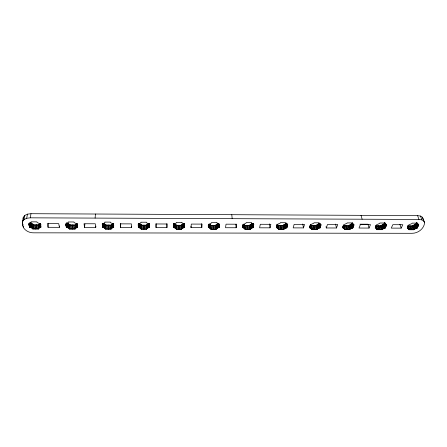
<?xml version="1.0" encoding="UTF-8"?>
<svg xmlns="http://www.w3.org/2000/svg" width="447" height="447" viewBox="0 0 447 447"><rect width="100%" height="100%" fill="white"/><g stroke="black" fill="none" stroke-linecap="round" stroke-linejoin="round"><path stroke-width="0.67" d="M156.031 227.562L156.031 223.964L167.005 223.997L166.932 227.59L156.031 227.562L156.053 223.55M149.326 227.495L149.276 224.003L148.538 223.997L146.493 222.701L146.482 222.226L140.939 222.209L140.95 222.684L138.961 223.969L138.224 223.969L138.346 227.467L139.078 227.467L141.129 228.741L141.146 229.205L146.616 229.216L146.605 228.752L148.588 227.489L149.326 227.495L149.326 223.466M148.197 227.869L148.259 223.846L148.655 223.472L148.588 227.489M148.706 227.489L148.767 223.472M148.957 227.495L149.019 223.472M149.209 227.495L149.27 223.472M149.287 224.88L149.309 223.539M147.197 228.501L147.27 224.483L148.259 223.846M147.728 228.205L147.795 224.187M146.186 229.216L146.264 225.193M146.616 229.216L146.683 224.735L147.27 224.483M145.247 229.21L145.331 225.193M143.453 229.21L143.543 225.187M143.884 229.21L143.968 225.187M144.308 229.21L144.398 225.187M142.515 229.205L142.61 225.187M141.135 228.814L141.235 224.718L139.196 223.439L138.967 227.467M141.146 229.205L141.241 224.947M141.57 229.205L141.677 225.182M139.978 228.188L140.09 224.165M140.526 228.49L140.632 224.461M138.458 227.467L138.576 223.439M138.71 227.467L138.827 223.439M139.078 227.467L139.196 223.439M139.492 227.847L139.609 223.818M138.291 225.998L138.335 223.433M138.346 227.467L138.464 223.439M174.319 227.551L173.592 227.551L173.71 224.076L174.442 224.076L176.492 222.802L176.509 222.332L181.979 222.349L181.957 222.818L183.885 224.109L184.611 224.109L184.421 227.573L183.695 227.573L181.655 228.825L181.633 229.289L176.235 229.277L176.163 224.819L174.241 223.55L174.319 227.551L176.252 228.814L176.235 229.277M131.591 227.506L131.418 223.891L120.282 223.858L120.539 227.484L131.591 227.506L131.647 226.165M176.163 224.819L176.146 225.277L181.51 225.294L181.532 224.835L183.678 223.578L183.806 227.573M120.539 227.484L120.757 223.439M22.35 223.673L23.283 217.27L24.808 215.404L27.463 214.147L30.999 213.7L417.593 215.616L420.493 216.057L422.432 217.242L424.65 222.796C423.829 228.981 418.012 233.373 411.911 233.3L33.899 232.826C28.155 233.094 21.523 228.864 22.573 222.494M23.171 218.98L23.283 217.27M112.99 227.406L113.734 227.411L113.437 223.891L112.689 223.891L110.526 222.584L110.482 222.109L104.855 222.086L104.905 222.567L102.978 223.863L102.229 223.858L102.598 227.383L103.346 227.383L105.514 228.668L105.559 229.132L111.107 229.143L111.068 228.68L112.99 227.406L113.208 224.031M113.108 227.406L113.326 224.036M113.516 224.774L113.599 223.427M113.359 227.411L113.577 224.036M113.611 225.931L113.717 223.629M113.616 227.411L113.745 225.187M111.649 228.428L111.918 224.377L112.879 223.74L112.616 227.786M112.169 228.126L112.432 224.081M110.677 229.143L110.951 225.098M111.074 228.752L111.342 224.634L111.918 224.377M111.107 229.143L111.359 224.863M109.722 229.143L110.001 225.092M191.031 227.646L191.277 224.076L202.1 224.103L201.781 227.674L191.031 227.646L190.97 226.316M107.906 229.138L108.191 225.087M108.336 229.138L108.627 225.092M108.772 229.138L109.057 225.092M106.95 229.138L107.246 225.087M105.537 228.903L105.816 224.617L103.034 223.327M105.559 229.132L105.855 225.009M105.995 229.132L106.297 225.081M104.307 228.11L104.615 224.059M104.883 228.411L105.19 224.36M103.229 227.383L103.548 223.327M103.346 227.383L103.659 223.327M103.793 227.769L104.106 223.712M102.318 224.746L102.43 223.388M102.385 225.349L102.492 223.997M102.441 225.903L102.575 223.595M102.508 226.506L102.721 223.802M102.598 227.383L102.838 223.729M102.715 227.383L102.983 224.003M102.972 227.383L103.291 223.327M95.759 227.422L95.323 223.779L84.03 223.746L84.544 227.4L95.759 227.422L95.876 226.07M95.094 218.102L95.462 214.018M210.844 229.345L210.889 228.886L209.067 227.635L208.352 227.629L208.71 224.182L209.431 224.182L211.537 222.913L211.587 222.45L216.979 222.466L216.924 222.936L218.739 224.215L219.46 224.215L219.03 227.657L218.32 227.657L216.219 228.898L216.164 229.356L210.844 229.345L210.587 225.148M84.544 227.4L84.896 224.003M209.419 228.009L209.151 224.031L210.615 224.919L210.565 225.377L215.856 225.389L215.912 224.936L218.002 223.69L218.354 223.69L218.672 227.657M76.532 227.707L77.638 227.327L77.091 223.785L76.331 223.779L74.046 222.461L73.967 221.98L68.257 221.963L68.341 222.444L66.48 223.751L65.72 223.746L66.346 227.299L67.106 227.299L69.397 228.59L69.475 229.06L75.102 229.071L75.029 228.601L76.532 227.707L77.001 223.629L75.504 224.528L75.04 228.68M76.884 227.322L77.275 223.925M77.001 227.322L77.236 225.282M77.325 225.282L77.476 223.925M77.409 225.836L77.521 224.198M77.264 227.322L77.493 225.288M75.102 229.071L75.537 224.763M75.599 228.35L76.074 224.271M76.102 228.048L76.571 223.975M73.699 229.071L74.18 224.992M74.666 229.071L75.141 224.997M72.732 229.065L73.219 224.992M71.85 229.065L72.341 224.986M72.291 229.065L72.783 224.992M69.916 229.06L70.419 224.981M70.883 229.065L71.38 224.986M68.737 228.333L69.246 224.254L66.826 222.936L66.296 227.026M69.436 228.825L69.905 224.511L69.246 224.254M69.475 229.06L69.972 224.908M67.581 227.685L68.1 223.601M68.128 228.031L68.648 223.947M66.463 227.299L66.989 223.215M66.726 227.299L67.251 223.215M66.983 227.299L67.508 223.215M67.106 227.299L67.626 223.215M65.983 225.254L66.162 223.891M66.033 225.528L66.296 223.483M66.083 225.808L66.435 223.081M66.19 226.417L66.631 223.008M66.346 227.299L66.871 223.215M59.412 227.339L58.713 223.668L47.253 223.634L48.041 227.311L59.412 227.339L59.602 225.975M48.041 227.311L48.673 223.215M236.15 227.752L236.709 224.21L226.031 224.176L225.545 227.73L236.15 227.752L235.804 224.455M40.688 225.741L40.917 224.372M40.649 227.238L40.873 225.869M39.034 228.272L40.264 227.238L41.029 227.238L40.219 223.673L39.453 223.668L37.034 222.343L36.922 221.857L31.134 221.841L31.251 222.321L29.457 223.64L28.686 223.634L29.575 227.21L30.346 227.216L32.76 228.518L32.877 228.987L38.582 228.998L39.716 224.165L40.616 223.517M39.526 227.97L40.202 223.863M39.939 227.624L40.504 224.198M40.264 227.238L40.716 224.5M40.386 227.238L40.61 225.869M38.135 228.998L38.822 224.897M38.476 228.529L39.157 224.422L39.716 224.165M38.526 228.763L39.174 224.495M38.582 228.998L39.135 225.506M37.157 228.998L37.85 224.891M35.285 228.993L35.989 224.886M35.732 228.993L36.431 224.886M36.179 228.993L36.872 224.891M244.978 229.412L245.057 228.959L243.341 227.713L242.637 227.713L243.224 224.288L243.933 224.288L246.101 223.031L246.18 222.567L251.499 222.584L251.415 223.047L253.114 224.316L253.823 224.321L253.17 227.735L252.466 227.735L250.309 228.97L250.225 229.423L244.978 229.412L244.559 225.243M34.302 228.993L35.011 224.886M32.776 228.59L33.48 224.405L30.245 222.818L29.508 226.936M32.86 228.914L33.536 224.645M32.877 228.987L33.48 224.405M33.324 228.987L34.033 224.88M243.665 228.087L243.213 224.137L244.598 225.014L244.52 225.472L249.739 225.484L249.823 225.031L252.717 223.528L253.22 227.473M32.072 228.255L32.799 224.148M30.86 227.601L31.586 223.489M31.435 227.948L32.162 223.841M29.351 226.322L29.971 222.891M29.575 227.21L30.312 223.098M29.698 227.21L30.435 223.098M29.96 227.216L30.698 223.098M30.223 227.216L30.96 223.098M30.346 227.216L31.078 223.098M28.91 224.534L29.156 223.159M22.495 221.405L24.026 219.538L26.697 218.281L30.251 217.829L30.999 213.7M29.061 225.148L29.435 223.092M29.133 225.428L29.502 223.371M29.2 225.707L29.698 222.964M26.697 218.281L27.463 214.147M23.255 227.137L23.479 225.964M22.797 221.315L23.021 220.136M22.803 225.411L23.026 224.238M24.026 219.538L24.808 215.404M270.055 227.83L270.843 224.316L260.31 224.282L259.595 227.808L270.055 227.83L269.457 223.902M276.81 224.243L278.118 225.115L278.012 225.562L283.163 225.579L283.275 225.126L285.471 223.902L286.164 223.902L286.376 223.053L287.063 226.97M276.838 225.83L277.151 227.791L278.76 229.032L278.649 229.479L283.828 229.49L283.275 225.126M283.94 229.043L286.845 227.814L287.723 224.422L287.024 224.422L285.426 223.159L285.544 222.701L280.297 222.679L280.185 223.142L277.263 224.388L276.453 227.791L277.151 227.791M303.496 227.909L304.513 224.416L294.12 224.388L293.176 227.886L303.496 227.909L302.725 224.008M311.866 229.546L312.006 229.099L310.503 227.869L309.816 227.869L310.838 224.495L313.805 223.254L313.95 222.796L319.124 222.813L318.979 223.271L320.465 224.523L321.158 224.523L320.069 227.892L319.382 227.892L317.119 229.11L316.979 229.557L311.866 229.546L311.078 225.584M310.302 224.673L311.19 225.21L311.056 225.657L316.141 225.674L316.28 225.227L318.527 224.003L319.208 224.003L319.476 223.165L320.337 227.054M326.31 227.964L327.478 224.489L337.725 224.517L336.49 227.987L326.31 227.964L326.014 226.668M343.369 225.059L343.827 225.305L343.665 225.746L348.677 225.763L351.146 224.103L351.817 224.109L352.359 222.695L353.387 226.562M343.827 225.305L344.643 229.613L349.683 229.624L352.163 227.97L352.839 227.97L354.141 224.623L353.46 224.623L352.074 223.377M369.043 228.065L370.49 224.617L360.377 224.59L358.997 228.037L369.043 228.065L367.937 224.21L359.941 224.187M385.409 223.07L386.012 224.718L386.683 224.724L385.18 228.048L384.515 228.043L381.95 229.685L376.977 229.68L377.173 229.238L376.078 228.383L375.491 226.741M381.95 229.685L380.783 225.852L383.33 224.21L383.99 224.21L384.616 222.807L385.811 226.651M401.16 228.138L402.814 224.718L392.84 224.685L391.248 228.115L401.16 228.138L399.892 224.31M417.805 226.735L416.448 222.919L415.744 224.31L415.09 224.305L412.469 225.942L407.971 225.931M413.799 229.752L416.431 228.121L417.09 228.121L418.789 224.819L418.129 224.819L416.939 223.595L417.168 223.142L412.201 223.126L411.972 223.578L408.882 224.791L407.245 228.099L407.904 228.099L409.106 229.305L408.888 229.741L413.799 229.752L412.508 225.875M352.247 222.924L347.14 222.908L346.973 223.36L343.961 224.595L342.726 227.948L343.408 227.948L344.805 229.171M33.592 224.88L39.263 224.897L39.157 224.422M376.223 225.841L380.783 225.852M375.871 228.026L375.201 228.026L376.642 224.69L379.693 223.472L379.889 223.019L384.928 223.036L384.727 223.489L385.811 224.355M30.251 217.829L418.973 219.449L421.89 219.89L423.834 221.069L424.65 222.796M422.432 217.242L423.834 221.069M420.493 216.057L421.89 219.89M417.593 215.616L418.973 219.449M417.777 223.545L418.23 224.819M417.677 223.545L418.129 224.819M417.682 223.74L418.364 225.651M416.9 222.561L417.353 223.835M416.939 223.036L418.068 226.216M416.582 222.662L417.939 226.478M416.163 223.483L417.515 227.299M415.872 224.053L417.224 227.864M415.744 224.31L417.09 228.121M415.643 224.31L416.99 228.121M415.414 224.31L416.76 228.121M415.19 224.305L416.537 228.121M415.09 224.305L416.431 228.121M414.553 224.662L415.889 228.478M413.967 224.986L415.302 228.797M413.346 225.266L414.676 229.076M412.693 225.5L413.983 229.384M412.581 225.724L413.911 229.534M412.089 225.942L413.414 229.752M411.251 225.936L412.57 229.747M410.413 225.936L411.726 229.747M410.033 225.936L411.346 229.747M409.648 225.931L410.961 229.747M408.809 225.931L410.117 229.747M407.804 225.489L409.273 229.741M407.988 226.193L409.072 229.372M407.915 226.344L408.999 229.523M407.837 226.495L408.921 229.674M407.804 226.562L408.457 228.467M407.48 226.238L408.351 228.78M407.435 226.551L408.083 228.456M407.468 226.825L407.904 228.099M407.368 226.825L407.798 228.099M385.61 223.439L386.303 225.556M385.247 223.567L386.046 226.132M384.733 222.55L385.929 226.389M384.364 223.383L385.554 227.221M384.107 223.953L385.297 227.791M383.99 224.21L385.18 228.048M383.889 224.21L385.074 228.048M383.66 224.21L384.845 228.048M383.431 224.21L384.616 228.043M383.33 224.21L384.515 228.043M382.805 224.567L383.99 228.406M382.235 224.891L383.414 228.724M381.626 225.171L382.8 229.009M380.978 225.411L382.118 229.317M380.883 225.629L382.051 229.467M380.816 225.785L381.984 229.618M380.397 225.852L381.565 229.685M379.548 225.847L380.71 229.685M378.698 225.847L379.855 229.685M378.313 225.847L379.469 229.685M377.927 225.841L379.078 229.68M377.072 225.841L378.223 229.68M376.028 225.394L377.369 229.68M375.994 225.467L377.139 229.305M376.123 226.26L377.072 229.456M376.056 226.411L376.977 229.68M375.782 225.796L376.732 228.998M375.798 226.791L376.368 228.713M375.698 227.104L376.078 228.383M361.036 215.331L362.126 219.209M353.471 224.176L353.812 225.467M352.901 223.461L353.588 226.042M352.627 223.081L353.488 226.305M352.135 223.271L353.164 227.137M351.918 223.846L352.94 227.713M351.817 224.109L352.839 227.97M351.711 224.109L352.733 227.97M351.482 224.109L352.504 227.97M351.253 224.103L352.27 227.97M351.146 224.103L352.163 227.97M350.638 224.467L351.66 228.328M350.085 224.791L351.096 228.657M349.481 225.076L350.493 228.942M348.844 225.316L349.822 229.25M348.761 225.539L349.766 229.4M348.705 225.69L349.683 229.624M348.286 225.763L349.286 229.624M347.425 225.757L348.42 229.618M346.565 225.757L347.554 229.618M346.174 225.757L347.163 229.618M345.777 225.752L346.771 229.618M344.916 225.752L345.9 229.613M344.056 225.746L345.034 229.613M343.799 225.372L344.782 229.238M343.743 225.528L344.721 229.389M344.017 226.964L344.665 229.546M343.531 225.701L344.346 228.925M343.14 225.417L343.955 228.64M343.151 226.378L343.642 228.311M343.078 226.657L343.408 227.948M342.978 226.657L343.302 227.948M342.743 226.657L343.067 227.948M335.552 224.109L336.49 227.987M320.594 224.07L320.885 225.372M320.264 224.003L320.695 225.953M320.035 223.617L320.611 226.216M319.951 223.886L320.521 226.478M319.292 223.746L320.153 227.635M319.208 224.003L320.069 227.892M319.102 224.003L319.957 227.892M318.867 224.003L319.722 227.892M318.638 224.003L319.488 227.892M318.527 224.003L319.382 227.892M318.041 224.366L318.89 228.255M317.499 224.696L318.348 228.585M316.912 224.981L317.75 228.87M316.28 225.227L317.119 229.11M316.258 225.294L317.046 229.333M316.163 225.601L316.996 229.49M316.141 225.674L316.979 229.557M315.744 225.668L316.577 229.557M314.872 225.668L315.699 229.557M313.995 225.662L314.822 229.551M313.598 225.662L314.425 229.551M313.202 225.662L314.023 229.551M312.33 225.662L313.146 229.551M311.453 225.657L312.269 229.546M311.19 225.21L311.984 229.171M311.123 225.433L311.933 229.322M310.71 224.964L311.52 228.858M310.436 225.322L311.106 228.568M310.229 225.64L310.766 228.238M309.967 225.277L310.503 227.869M309.994 225.925L310.397 227.869M309.894 226.573L310.162 227.869M309.654 226.573L309.922 227.869M309.547 226.573L309.816 227.869M287.27 223.969L287.499 225.277M287.008 223.902L287.348 225.858M286.823 223.511L287.281 226.126M286.639 223.126L287.214 226.389M286.231 223.64L286.913 227.551M286.164 223.902L286.845 227.814M286.058 223.902L286.739 227.814M285.817 223.902L286.499 227.814M285.583 223.902L286.259 227.814M285.471 223.902L286.153 227.814M285.002 224.265L285.678 228.182M284.476 224.595L285.147 228.512M283.895 224.886L284.566 228.797M283.258 225.199L283.884 229.266M283.18 225.506L283.828 229.49M282.761 225.579L283.426 229.49M69.905 224.511L69.983 224.981L75.577 224.997L75.504 224.528M281.878 225.573L282.532 229.49M280.99 225.573L281.644 229.484M280.587 225.573L281.241 229.484M280.185 225.573L280.833 229.484M279.302 225.567L279.945 229.484M278.414 225.567L279.057 229.479M278.118 225.115L278.744 229.099M278.068 225.338L278.704 229.255M278.028 225.495L278.665 229.412M277.615 224.869L278.252 228.786M277.179 224.573L277.81 228.495M276.916 224.897L277.442 228.16M276.727 225.83L277.045 227.791M276.447 225.64L276.805 227.791M253.488 223.863L253.661 225.176M253.376 224.45L253.55 225.769M253.158 223.405L253.494 226.031M253.108 223.673L253.443 226.299M252.913 223.601L253.332 226.886M252.667 223.796L253.17 227.735M252.555 223.796L253.063 227.735M252.315 223.796L252.818 227.735M252.074 223.796L252.577 227.735M251.968 223.796L252.466 227.735M251.516 224.165L252.013 228.104M251.002 224.495L251.499 228.434M250.437 224.785L250.929 228.724M249.823 225.031L250.27 229.199M249.75 225.417L250.225 229.423M249.331 225.484L249.817 229.423M248.437 225.484L248.918 229.423M247.537 225.478L248.012 229.417M247.13 225.478L247.604 229.417M246.722 225.478L247.191 229.417M245.822 225.472L246.291 229.417M244.928 225.472L245.386 229.412M244.598 225.014L245.045 229.032M244.068 224.768L244.526 228.713M243.604 224.472L244.062 228.417M242.967 224.422L243.341 227.713M242.933 225.081L243.235 227.713M242.766 225.741L242.989 227.713M242.632 225.545L242.782 226.858M242.525 225.741L242.749 227.713M242.486 226.394L242.637 227.713M231.792 214.694L232.189 218.672M105.816 224.617L105.866 225.081L111.381 225.098L111.342 224.634M219.17 224.349L219.276 225.674M219.08 223.958L219.209 226.21M218.924 224.154L219.136 226.802M218.745 223.422L219.064 227.389M218.712 223.69L219.03 227.657M218.6 223.69L218.918 227.657M218.114 223.69L218.432 227.657M218.002 223.69L218.32 227.657M217.566 224.059L217.885 228.026M217.074 224.394L217.387 228.361M216.516 224.685L216.829 228.652M215.912 224.936L216.175 229.283M215.856 225.389L216.164 229.356M215.443 225.389L215.75 229.356M214.538 225.389L214.834 229.35M213.627 225.383L213.923 229.35M213.213 225.383L213.504 229.35M212.8 225.383L213.09 229.35M211.889 225.377L212.174 229.345M210.978 225.377L211.258 229.345M210.615 224.919L210.883 228.959M210.062 224.668L210.336 228.64M209.57 224.372L209.844 228.344M208.844 224.321L209.067 227.635M208.732 224.321L208.956 227.635M208.576 225.646L208.71 227.635M208.352 225.45L208.464 227.635M208.246 225.377L208.352 227.629M201.552 223.69L201.781 227.674M184.46 223.578L184.516 225.847M184.41 223.455L184.466 226.713M184.287 223.584L184.421 227.573M184.175 223.584L184.304 227.573M183.924 223.578L184.058 227.573M183.566 223.578L183.695 227.573M183.153 223.953L183.281 227.948M182.672 224.288L182.801 228.283M182.13 224.584L182.253 228.579M181.532 224.835L181.633 229.289M181.091 225.294L181.208 229.283M141.235 224.718L141.246 225.182L146.689 225.199L146.683 224.735M180.169 225.288L180.281 229.283M179.247 225.288L179.353 229.283M178.828 225.288L178.934 229.283M178.409 225.288L178.515 229.277M177.487 225.282L177.582 229.277M176.565 225.282L176.654 229.277M175.587 224.567L175.677 228.562M175.073 224.265L175.151 228.266M174.621 223.93L174.699 227.931M174.123 223.55L174.207 227.551M173.877 223.55L173.956 227.551M173.654 223.612L173.682 224.947M173.654 224.88L173.704 227.551M173.565 225.277L173.592 227.551M166.893 223.584L166.932 227.59"/></g></svg>
